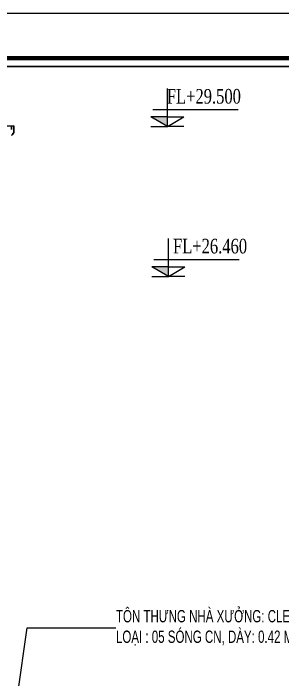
# Model space of a CAD drawing. Header units: inches. Extents: x 315041 to 662841, y -45540 to -35018.
# Drawn here: x 335385.3 to 335440, y -35767.5 to -35632.2 of the extents above; entities that cross this region are included whole.
import ezdxf

# ---------------------------------------------------------------- set-up
doc = ezdxf.new("R2010")
doc.units = ezdxf.units.IN
doc.header["$MEASUREMENT"] = 0
for name, color, linetype in [('2', 2, 'Continuous'), ('250', 250, 'Continuous'), ('3', 3, 'Continuous'), ('6', 6, 'Continuous'), ('7', 7, 'Continuous'), ('BAO KHUNG', 31, 'Continuous'), ('flashing', 6, 'Continuous')]:
    doc.layers.add(name, color=color, linetype=linetype)
doc.styles.add('ST1H', font='vnshxh.shx', dxfattribs={"width": 0.7})
doc.styles.add('vntimeh.shx', font='vntimeh.shx', dxfattribs={"width": 0.8, "bigfont": 'bigfont.shx'})
doc.dimstyles.new('3', dxfattribs={"dimtxt": 3.5, "dimasz": 1.8, "dimexe": 1, "dimexo": 0, "dimgap": 1, "dimtad": 1, "dimdec": 0, "dimlfac": 3, "dimzin": 0, "dimdsep": 46, "dimtxsty": 'ST1H', "dimblk": 'OBLIQUE', "dimcen": 1, "dimdle": 1, "dimclrd": 8, "dimclre": 8, "dimclrt": 3, "dimadec": 0, "dimazin": 0, "dimtfac": 1, "dimtdec": 0, "dimtix": 1, "dimtofl": 0, "dimtmove": 1, "dimatfit": 3, "dimfxl": 0.18, "dimtolj": 1, "dimtzin": 0, "dimlwd": -1, "dimlwe": -1, "dimarcsym": 1})

# ---------------------------------------------------------------- blocks, each defined once
blk = doc.blocks.new('A$C75D82031')
at = {"layer": '2', "color": 157, "linetype": 'Continuous'}
blk.add_lwpolyline([(0, 420), (594, 420), (594, 0), (0, 0)], close=True, dxfattribs=at)
at = {"layer": '7', "color": 147, "linetype": 'Continuous'}
blk.add_lwpolyline([(12.33, 57.61), (581.67, 57.61), (581.67, 409.19), (12.33, 409.19)], close=True, dxfattribs=at)
at = {"layer": 'BAO KHUNG', "color": 167, "linetype": 'Continuous', "const_width": 0.871}
blk.add_lwpolyline([(10.59, 9.07), (583.41, 9.07), (583.41, 410.93), (10.59, 410.93)], close=True, dxfattribs=at)
blk = doc.blocks.new('cos')
at = {"color": 8}
for p, q in [((0, 0), (0, 7.82)), ((-3, 3.49), (14.52, 3.49)), ((0, 1.99), (-3.39, 1.99)), ((0, 0), (-3.39, 1.99)), ((0, 1.99), (3.39, 1.99)), ((0, 0), (3.39, 1.99))]:
    blk.add_line(p, q, dxfattribs=at)
at = {"color": 4}
for p in [(-3.39, 0), (3.39, 0)]:
    blk.add_line(p, (0, 0), dxfattribs=at)
at = {"color": 8}
blk.add_solid([(0, 0), (-3.39, 1.99), (0, 1.99)], dxfattribs=at)
at = {"layer": '3', "color": 3, "style": 'vntimeh.shx', "width": 0.75}
blk.add_attdef('DSD', (1.32, 4.73), '', height=3, dxfattribs=at)
blk = doc.blocks.new('_Oblique')
at = {"color": 0, "linetype": 'ByBlock', "lineweight": -2}
blk.add_line((-0.5, -0.5), (0.5, 0.5), dxfattribs=at)

msp = doc.modelspace()

# ---------------------------------------------------------------- linework, layer by layer
at = {"color": 8}
msp.add_lwpolyline([(334967.7734, -35643.0427), (335537.1113, -35643.0427), (335537.1113, -35994.6225), (334967.7734, -35994.6225)], close=True, dxfattribs=at)
at = {"layer": '6', "ltscale": 10}
msp.add_lwpolyline([(335382.42, -35655.1994), (335385.436, -35655.0649), (335385.436, -35656.54), (335385.2403, -35656.54), (335385.2403, -35656.8409), (335384.968, -35656.9516), (335384.9703, -35656.9599), (335385.2503, -35656.8451), (335385.2503, -35656.55), (335385.446, -35656.55), (335385.446, -35655.0549), (335382.41, -35655.1898), (335382.41, -35656.1848), (335382.6057, -35656.1848), (335382.6057, -35656.4799), (335382.7227, -35656.5674), (335382.7297, -35656.5603), (335382.6157, -35656.4757), (335382.6157, -35656.1748), (335382.42, -35656.1748), (335382.42, -35655.1994)], dxfattribs=at)
at = {"layer": 'flashing', "color": 1}
msp.add_lwpolyline([(335385.4197, -35655.0807), (335382.4552, -35655.1999), (335382.4558, -35655.2123), (335385.4197, -35655.0657)], close=True, dxfattribs=at)
msp.add_lwpolyline([(335384.9282, -35655.8022), (335384.9432, -35655.8022), (335384.9432, -35655.1169), (335385.3954, -35655.0966), (335385.3948, -35655.0817), (335384.9282, -35655.1025), (335384.9282, -35655.8022)], dxfattribs=at)

# ---------------------------------------------------------------- block references
at = {"color": 1}
msp.add_blockref('A$C75D82031', (334955.4424, -36052.2326), dxfattribs=at)
at = {"layer": '250'}
ref = msp.add_blockref('cos', (335416.6344, -35655.2317), dxfattribs=dict(at, xscale=0.98876953125, yscale=0.98876953125, zscale=0.98876953125))
ref.add_attrib('DSD', 'FL+29.500', (335416.5079, -35650.5561), dxfattribs={"layer": '3', "color": 3, "height": 2.96631, "style": 'vntimeh.shx', "width": 0.75})
ref = msp.add_blockref('cos', (335416.8291, -35685.6284), dxfattribs=dict(at, xscale=0.98876953125, yscale=0.98876953125, zscale=0.98876953125))
ref.add_attrib('DSD', 'FL+26.460', (335417.762, -35680.9528), dxfattribs={"layer": '3', "color": 3, "height": 2.96631, "style": 'vntimeh.shx', "width": 0.75})

# ---------------------------------------------------------------- next in the draw order: texts
at = {"layer": '3', "insert": (335406.1706, -35756.9339), "char_height": 2.5, "attachment_point": 4, "style": 'ST1H', "bg_fill": 2}
msp.add_mtext('\\A1;t«n TH¦NG nhµ x\xadëng: CLEAR COLORBOND, mµu: .........\\PLo¹i : 05 SãNG CN, dµy: 0.42 mm.', dxfattribs=at)

# ---------------------------------------------------------------- next in the draw order: leaders
at = {"color": 9}
msp.add_leader([(335385.2474, -35777.0086), (335388.1439, -35756.9339), (335406.1706, -35756.9339)], dimstyle='3', override={"dimgap": 1, "dimtad": 0}, dxfattribs=at)

doc.saveas('drawing.dxf')
